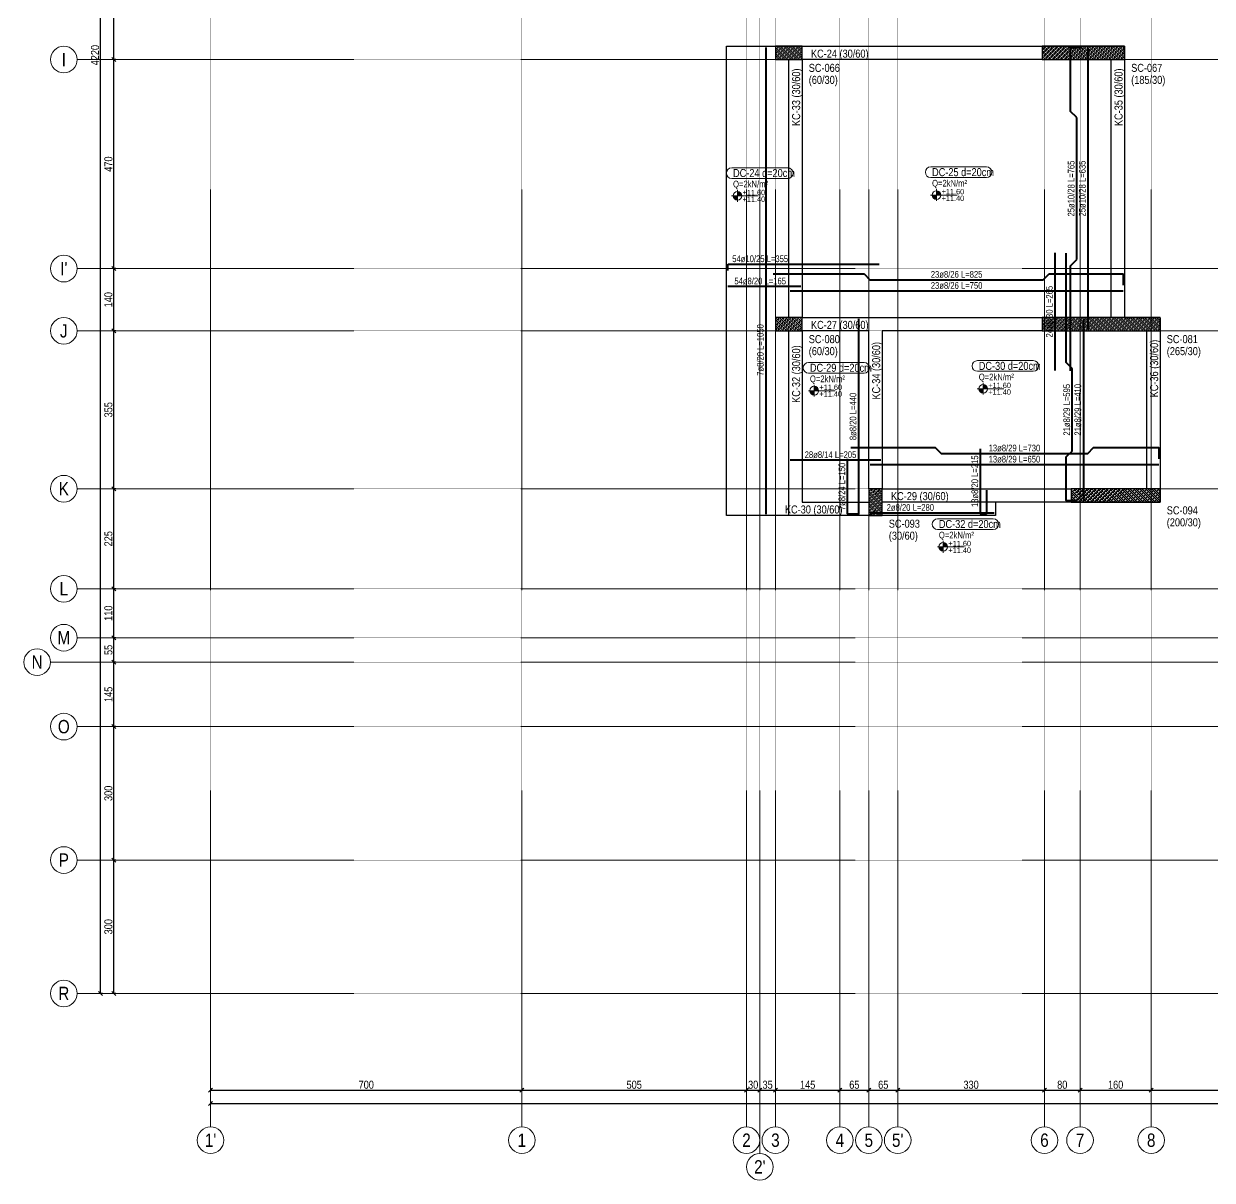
# Model space of a CAD drawing. Header units: millimetres. Extents: x 2439 to 10957, y 567 to 5865.
# Drawn here: x 2677 to 5349, y 567 to 3168 of the extents above; entities that cross this region are included whole.
import ezdxf
from ezdxf.enums import TextEntityAlignment as Align

# ---------------------------------------------------------------- set-up
doc = ezdxf.new("R2010")
doc.units = ezdxf.units.MM
doc.linetypes.add('DASHED', pattern=[0.75, 0.5, -0.25])
for name, color, linetype, lineweight in [('AKS BALONU (BEYKENT)', 7, 'Continuous', 20), ('AKS CIZGISI (BEYKENT)', 252, 'DASHED', 20), ('AKS OLCU (BEYKENT)', 200, 'Continuous', 20), ('AKS YAZISI (BEYKENT)', 3, 'Continuous', 20), ('DONATI (BEYKENT)', 4, 'Continuous', 40), ('DONATI YAZISI (BEYKENT)', 3, 'Continuous', 20), ('DOSEME ISMI (BEYKENT)', 9, 'Continuous', 20), ('DOSEME PAFTA (BEYKENT)', 3, 'Continuous', 20), ('KAT SINIRI (BEYKENT)', 41, 'Continuous', 25), ('KIRIS (BEYKENT)', 2, 'Continuous', 30), ('KIRIS ISMI (BEYKENT)', 40, 'Continuous', 20), ('KOLON (BEYKENT)', 3, 'Continuous', 30), ('KOLON ISMI (BEYKENT)', 91, 'Continuous', 20), ('KOT CIZGISI (BEYKENT)', 7, 'Continuous', 20), ('KOT YAZI (BEYKENT)', 7, 'Continuous', 20), ('TARAMA (BEYKENT)', 252, 'Continuous', 20), ('YUK YAZISI (BEYKENT)', 140, 'Continuous', 20)]:
    doc.layers.add(name, color=color, linetype=linetype, lineweight=lineweight)
doc.styles.add('DONATI YAZISI (BEYKENT)', font='')
doc.styles.add('YAZI (BEYKENT)', font='')
doc.styles.get('DONATI YAZISI (BEYKENT)').set_extended_font_data('Bahnschrift Light Condensed')
doc.styles.get('YAZI (BEYKENT)').set_extended_font_data('Bahnschrift Light Condensed')
doc.dimstyles.new('AKS_OLCU_100', dxfattribs={"dimtxt": 18, "dimasz": 4.5, "dimexe": 1.875, "dimexo": 4.5, "dimgap": 3, "dimtad": 1, "dimdec": 0, "dimrnd": 0.5, "dimzin": 12, "dimdsep": 46, "dimtxsty": 'YAZI (BEYKENT)', "dimtsz": 4.5, "dimcen": 0.09, "dimclrt": 7, "dimadec": 0, "dimazin": 0, "dimtfac": 1, "dimtdec": 4, "dimtix": 1, "dimtmove": 0, "dimatfit": 3, "dimfxl": 1, "dimtolj": 1, "dimtzin": 0, "dimarcsym": 0})
pattern_1 = [(45, (-125226.307, -4217.866), (-4.49012806, 4.49012806), []), (45, (-125221.817, -4217.866), (-4.49012806, 4.49012806), [3.175, -1.5875])]

# ---------------------------------------------------------------- blocks, each defined once
blk = doc.blocks.new('*D239')
at = {"layer": 'AKS OLCU (BEYKENT)', "color": 0, "lineweight": -2, "transparency": 16777216}
for p, q in [((3092.4, 735.4), (3101.4, 744.4)), ((3096.9, 744.4), (3096.9, 741.7)), ((3096.9, 739.9), (10536.9, 739.9)), ((10532.4, 735.4), (10541.4, 744.4)), ((10536.9, 744.4), (10536.9, 741.7))]:
    blk.add_line(p, q, dxfattribs=at)
at = {"layer": 'Defpoints', "color": 0, "transparency": 16777216}
for p in [(3096.9, 739.9), (10536.9, 739.9), (10536.9, 739.9)]:
    blk.add_point(p, dxfattribs=at)
at = {"layer": 'AKS OLCU (BEYKENT)', "color": 7, "transparency": 16777216, "insert": (6816.9, 752), "char_height": 18, "attachment_point": 5, "style": 'YAZI (BEYKENT)'}
blk.add_mtext('\\A1;7440', dxfattribs=at)
blk = doc.blocks.new('*D240')
at = {"layer": 'AKS OLCU (BEYKENT)', "color": 0, "lineweight": -2, "transparency": 16777216}
for p, q in [((3092.4, 765.4), (3101.4, 774.4)), ((3096.9, 774.4), (3096.9, 771.7)), ((3096.9, 769.9), (3796.9, 769.9)), ((3792.4, 765.4), (3801.4, 774.4)), ((3796.9, 774.4), (3796.9, 771.7))]:
    blk.add_line(p, q, dxfattribs=at)
at = {"layer": 'Defpoints', "color": 0, "transparency": 16777216}
for p in [(3096.9, 769.9), (3796.9, 769.9), (3796.9, 769.9)]:
    blk.add_point(p, dxfattribs=at)
at = {"layer": 'AKS OLCU (BEYKENT)', "color": 7, "transparency": 16777216, "insert": (3446.9, 782), "char_height": 18, "attachment_point": 5, "style": 'YAZI (BEYKENT)'}
blk.add_mtext('\\A1;700', dxfattribs=at)
blk = doc.blocks.new('*D241')
at = {"layer": 'AKS OLCU (BEYKENT)', "color": 0, "lineweight": -2, "transparency": 16777216}
for p, q in [((3792.4, 765.4), (3801.4, 774.4)), ((3796.9, 774.4), (3796.9, 771.7)), ((3796.9, 769.9), (4301.9, 769.9)), ((4297.4, 765.4), (4306.4, 774.4)), ((4301.9, 774.4), (4301.9, 771.7))]:
    blk.add_line(p, q, dxfattribs=at)
at = {"layer": 'Defpoints', "color": 0, "transparency": 16777216}
for p in [(3796.9, 769.9), (4301.9, 769.9), (4301.9, 769.9)]:
    blk.add_point(p, dxfattribs=at)
at = {"layer": 'AKS OLCU (BEYKENT)', "color": 7, "transparency": 16777216, "insert": (4049.4, 782), "char_height": 18, "attachment_point": 5, "style": 'YAZI (BEYKENT)'}
blk.add_mtext('\\A1;505', dxfattribs=at)
blk = doc.blocks.new('*D242')
at = {"layer": 'AKS OLCU (BEYKENT)', "color": 0, "lineweight": -2, "transparency": 16777216}
for p, q in [((4297.4, 765.4), (4306.4, 774.4)), ((4301.9, 774.4), (4301.9, 771.7)), ((4301.9, 769.9), (4331.9, 769.9)), ((4327.4, 765.4), (4336.4, 774.4)), ((4331.9, 774.4), (4331.9, 771.7))]:
    blk.add_line(p, q, dxfattribs=at)
at = {"layer": 'Defpoints', "color": 0, "transparency": 16777216}
for p in [(4301.9, 769.9), (4331.9, 769.9), (4331.9, 769.9)]:
    blk.add_point(p, dxfattribs=at)
at = {"layer": 'AKS OLCU (BEYKENT)', "color": 7, "transparency": 16777216, "insert": (4316.9, 782), "char_height": 18, "attachment_point": 5, "style": 'YAZI (BEYKENT)'}
blk.add_mtext('\\A1;30', dxfattribs=at)
blk = doc.blocks.new('*D243')
at = {"layer": 'AKS OLCU (BEYKENT)', "color": 0, "lineweight": -2, "transparency": 16777216}
for p, q in [((4327.4, 765.4), (4336.4, 774.4)), ((4331.9, 774.4), (4331.9, 771.7)), ((4331.9, 769.9), (4366.9, 769.9)), ((4362.4, 765.4), (4371.4, 774.4)), ((4366.9, 774.4), (4366.9, 771.7))]:
    blk.add_line(p, q, dxfattribs=at)
at = {"layer": 'Defpoints', "color": 0, "transparency": 16777216}
for p in [(4331.9, 769.9), (4366.9, 769.9), (4366.9, 769.9)]:
    blk.add_point(p, dxfattribs=at)
at = {"layer": 'AKS OLCU (BEYKENT)', "color": 7, "transparency": 16777216, "insert": (4349.4, 782), "char_height": 18, "attachment_point": 5, "style": 'YAZI (BEYKENT)'}
blk.add_mtext('\\A1;35', dxfattribs=at)
blk = doc.blocks.new('*D244')
at = {"layer": 'AKS OLCU (BEYKENT)', "color": 0, "lineweight": -2, "transparency": 16777216}
for p, q in [((4362.4, 765.4), (4371.4, 774.4)), ((4366.9, 774.4), (4366.9, 771.7)), ((4366.9, 769.9), (4511.9, 769.9)), ((4507.4, 765.4), (4516.4, 774.4)), ((4511.9, 774.4), (4511.9, 771.7))]:
    blk.add_line(p, q, dxfattribs=at)
at = {"layer": 'Defpoints', "color": 0, "transparency": 16777216}
for p in [(4366.9, 769.9), (4511.9, 769.9), (4511.9, 769.9)]:
    blk.add_point(p, dxfattribs=at)
at = {"layer": 'AKS OLCU (BEYKENT)', "color": 7, "transparency": 16777216, "insert": (4439.4, 782), "char_height": 18, "attachment_point": 5, "style": 'YAZI (BEYKENT)'}
blk.add_mtext('\\A1;145', dxfattribs=at)
blk = doc.blocks.new('*D245')
at = {"layer": 'AKS OLCU (BEYKENT)', "color": 0, "lineweight": -2, "transparency": 16777216}
for p, q in [((4507.4, 765.4), (4516.4, 774.4)), ((4511.9, 774.4), (4511.9, 771.7)), ((4511.9, 769.9), (4576.9, 769.9)), ((4572.4, 765.4), (4581.4, 774.4)), ((4576.9, 774.4), (4576.9, 771.7))]:
    blk.add_line(p, q, dxfattribs=at)
at = {"layer": 'Defpoints', "color": 0, "transparency": 16777216}
for p in [(4511.9, 769.9), (4576.9, 769.9), (4576.9, 769.9)]:
    blk.add_point(p, dxfattribs=at)
at = {"layer": 'AKS OLCU (BEYKENT)', "color": 7, "transparency": 16777216, "insert": (4544.4, 782), "char_height": 18, "attachment_point": 5, "style": 'YAZI (BEYKENT)'}
blk.add_mtext('\\A1;65', dxfattribs=at)
blk = doc.blocks.new('*D246')
at = {"layer": 'AKS OLCU (BEYKENT)', "color": 0, "lineweight": -2, "transparency": 16777216}
for p, q in [((4572.4, 765.4), (4581.4, 774.4)), ((4576.9, 774.4), (4576.9, 771.7)), ((4576.9, 769.9), (4641.9, 769.9)), ((4637.4, 765.4), (4646.4, 774.4)), ((4641.9, 774.4), (4641.9, 771.7))]:
    blk.add_line(p, q, dxfattribs=at)
at = {"layer": 'Defpoints', "color": 0, "transparency": 16777216}
for p in [(4576.9, 769.9), (4641.9, 769.9), (4641.9, 769.9)]:
    blk.add_point(p, dxfattribs=at)
at = {"layer": 'AKS OLCU (BEYKENT)', "color": 7, "transparency": 16777216, "insert": (4609.4, 782), "char_height": 18, "attachment_point": 5, "style": 'YAZI (BEYKENT)'}
blk.add_mtext('\\A1;65', dxfattribs=at)
blk = doc.blocks.new('*D247')
at = {"layer": 'AKS OLCU (BEYKENT)', "color": 0, "lineweight": -2, "transparency": 16777216}
for p, q in [((4637.4, 765.4), (4646.4, 774.4)), ((4641.9, 774.4), (4641.9, 771.7)), ((4641.9, 769.9), (4971.9, 769.9)), ((4967.4, 765.4), (4976.4, 774.4)), ((4971.9, 774.4), (4971.9, 771.7))]:
    blk.add_line(p, q, dxfattribs=at)
at = {"layer": 'Defpoints', "color": 0, "transparency": 16777216}
for p in [(4641.9, 769.9), (4971.9, 769.9), (4971.9, 769.9)]:
    blk.add_point(p, dxfattribs=at)
at = {"layer": 'AKS OLCU (BEYKENT)', "color": 7, "transparency": 16777216, "insert": (4806.9, 782), "char_height": 18, "attachment_point": 5, "style": 'YAZI (BEYKENT)'}
blk.add_mtext('\\A1;330', dxfattribs=at)
blk = doc.blocks.new('*D248')
at = {"layer": 'AKS OLCU (BEYKENT)', "color": 0, "lineweight": -2, "transparency": 16777216}
for p, q in [((4967.4, 765.4), (4976.4, 774.4)), ((4971.9, 774.4), (4971.9, 771.7)), ((4971.9, 769.9), (5051.9, 769.9)), ((5047.4, 765.4), (5056.4, 774.4)), ((5051.9, 774.4), (5051.9, 771.7))]:
    blk.add_line(p, q, dxfattribs=at)
at = {"layer": 'Defpoints', "color": 0, "transparency": 16777216}
for p in [(4971.9, 769.9), (5051.9, 769.9), (5051.9, 769.9)]:
    blk.add_point(p, dxfattribs=at)
at = {"layer": 'AKS OLCU (BEYKENT)', "color": 7, "transparency": 16777216, "insert": (5011.9, 782), "char_height": 18, "attachment_point": 5, "style": 'YAZI (BEYKENT)'}
blk.add_mtext('\\A1;80', dxfattribs=at)
blk = doc.blocks.new('*D249')
at = {"layer": 'AKS OLCU (BEYKENT)', "color": 0, "lineweight": -2, "transparency": 16777216}
for p, q in [((5047.4, 765.4), (5056.4, 774.4)), ((5051.9, 774.4), (5051.9, 771.7)), ((5051.9, 769.9), (5211.9, 769.9)), ((5207.4, 765.4), (5216.4, 774.4)), ((5211.9, 774.4), (5211.9, 771.7))]:
    blk.add_line(p, q, dxfattribs=at)
at = {"layer": 'Defpoints', "color": 0, "transparency": 16777216}
for p in [(5051.9, 769.9), (5211.9, 769.9), (5211.9, 769.9)]:
    blk.add_point(p, dxfattribs=at)
at = {"layer": 'AKS OLCU (BEYKENT)', "color": 7, "transparency": 16777216, "insert": (5131.9, 782), "char_height": 18, "attachment_point": 5, "style": 'YAZI (BEYKENT)'}
blk.add_mtext('\\A1;160', dxfattribs=at)
blk = doc.blocks.new('*D250')
at = {"layer": 'AKS OLCU (BEYKENT)', "color": 0, "lineweight": -2, "transparency": 16777216}
for p, q in [((5207.4, 765.4), (5216.4, 774.4)), ((5211.9, 774.4), (5211.9, 771.7)), ((5211.9, 769.9), (5596.9, 769.9)), ((5592.4, 765.4), (5601.4, 774.4)), ((5596.9, 774.4), (5596.9, 771.7))]:
    blk.add_line(p, q, dxfattribs=at)
at = {"layer": 'Defpoints', "color": 0, "transparency": 16777216}
for p in [(5211.9, 769.9), (5596.9, 769.9), (5596.9, 769.9)]:
    blk.add_point(p, dxfattribs=at)
at = {"layer": 'AKS OLCU (BEYKENT)', "color": 7, "transparency": 16777216, "insert": (5404.4, 782), "char_height": 18, "attachment_point": 5, "style": 'YAZI (BEYKENT)'}
blk.add_mtext('\\A1;385', dxfattribs=at)
blk = doc.blocks.new('*D275')
at = {"layer": 'AKS OLCU (BEYKENT)', "color": 0, "lineweight": -2, "transparency": 16777216}
for p, q in [((2853.9, 5202.9), (2844.9, 5211.9)), ((2849.4, 987.4), (2849.4, 5207.4)), ((2853.9, 5207.4), (2851.2, 5207.4)), ((2853.9, 982.9), (2844.9, 991.9)), ((2853.9, 987.4), (2851.2, 987.4))]:
    blk.add_line(p, q, dxfattribs=at)
at = {"layer": 'Defpoints', "color": 0, "transparency": 16777216}
for p in [(2849.4, 5207.4), (2849.4, 5207.4), (2849.4, 987.4)]:
    blk.add_point(p, dxfattribs=at)
at = {"layer": 'AKS OLCU (BEYKENT)', "color": 7, "transparency": 16777216, "insert": (2837.2, 3097.4), "char_height": 18, "attachment_point": 5, "rotation": 90, "style": 'YAZI (BEYKENT)'}
blk.add_mtext('\\A1;4220', dxfattribs=at)
blk = doc.blocks.new('*D276')
at = {"layer": 'AKS OLCU (BEYKENT)', "color": 0, "lineweight": -2, "transparency": 16777216}
for p, q in [((2883.9, 1282.9), (2874.9, 1291.9)), ((2879.4, 987.4), (2879.4, 1287.4)), ((2883.9, 1287.4), (2881.2, 1287.4)), ((2883.9, 982.9), (2874.9, 991.9)), ((2883.9, 987.4), (2881.2, 987.4))]:
    blk.add_line(p, q, dxfattribs=at)
at = {"layer": 'Defpoints', "color": 0, "transparency": 16777216}
for p in [(2879.4, 1287.4), (2879.4, 1287.4), (2879.4, 987.4)]:
    blk.add_point(p, dxfattribs=at)
at = {"layer": 'AKS OLCU (BEYKENT)', "color": 7, "transparency": 16777216, "insert": (2867.2, 1137.4), "char_height": 18, "attachment_point": 5, "rotation": 90, "style": 'YAZI (BEYKENT)'}
blk.add_mtext('\\A1;300', dxfattribs=at)
blk = doc.blocks.new('*D277')
at = {"layer": 'AKS OLCU (BEYKENT)', "color": 0, "lineweight": -2, "transparency": 16777216}
for p, q in [((2883.9, 1582.9), (2874.9, 1591.9)), ((2879.4, 1287.4), (2879.4, 1587.4)), ((2883.9, 1587.4), (2881.2, 1587.4)), ((2883.9, 1282.9), (2874.9, 1291.9)), ((2883.9, 1287.4), (2881.2, 1287.4))]:
    blk.add_line(p, q, dxfattribs=at)
at = {"layer": 'Defpoints', "color": 0, "transparency": 16777216}
for p in [(2879.4, 1587.4), (2879.4, 1587.4), (2879.4, 1287.4)]:
    blk.add_point(p, dxfattribs=at)
at = {"layer": 'AKS OLCU (BEYKENT)', "color": 7, "transparency": 16777216, "insert": (2867.2, 1437.4), "char_height": 18, "attachment_point": 5, "rotation": 90, "style": 'YAZI (BEYKENT)'}
blk.add_mtext('\\A1;300', dxfattribs=at)
blk = doc.blocks.new('*D278')
at = {"layer": 'AKS OLCU (BEYKENT)', "color": 0, "lineweight": -2, "transparency": 16777216}
for p, q in [((2883.9, 1727.9), (2874.9, 1736.9)), ((2879.4, 1587.4), (2879.4, 1732.4)), ((2883.9, 1732.4), (2881.2, 1732.4)), ((2883.9, 1582.9), (2874.9, 1591.9)), ((2883.9, 1587.4), (2881.2, 1587.4))]:
    blk.add_line(p, q, dxfattribs=at)
at = {"layer": 'Defpoints', "color": 0, "transparency": 16777216}
for p in [(2879.4, 1732.4), (2879.4, 1732.4), (2879.4, 1587.4)]:
    blk.add_point(p, dxfattribs=at)
at = {"layer": 'AKS OLCU (BEYKENT)', "color": 7, "transparency": 16777216, "insert": (2867.3, 1659.9), "char_height": 18, "attachment_point": 5, "rotation": 90, "style": 'YAZI (BEYKENT)'}
blk.add_mtext('\\A1;145', dxfattribs=at)
blk = doc.blocks.new('*D279')
at = {"layer": 'AKS OLCU (BEYKENT)', "color": 0, "lineweight": -2, "transparency": 16777216}
for p, q in [((2883.9, 1782.9), (2874.9, 1791.9)), ((2879.4, 1732.4), (2879.4, 1787.4)), ((2883.9, 1787.4), (2881.2, 1787.4)), ((2883.9, 1727.9), (2874.9, 1736.9)), ((2883.9, 1732.4), (2881.2, 1732.4))]:
    blk.add_line(p, q, dxfattribs=at)
at = {"layer": 'Defpoints', "color": 0, "transparency": 16777216}
for p in [(2879.4, 1787.4), (2879.4, 1787.4), (2879.4, 1732.4)]:
    blk.add_point(p, dxfattribs=at)
at = {"layer": 'AKS OLCU (BEYKENT)', "color": 7, "transparency": 16777216, "insert": (2867.3, 1759.9), "char_height": 18, "attachment_point": 5, "rotation": 90, "style": 'YAZI (BEYKENT)'}
blk.add_mtext('\\A1;55', dxfattribs=at)
blk = doc.blocks.new('*D280')
at = {"layer": 'AKS OLCU (BEYKENT)', "color": 0, "lineweight": -2, "transparency": 16777216}
for p, q in [((2883.9, 1892.9), (2874.9, 1901.9)), ((2879.4, 1787.4), (2879.4, 1897.4)), ((2883.9, 1897.4), (2881.2, 1897.4)), ((2883.9, 1782.9), (2874.9, 1791.9)), ((2883.9, 1787.4), (2881.2, 1787.4))]:
    blk.add_line(p, q, dxfattribs=at)
at = {"layer": 'Defpoints', "color": 0, "transparency": 16777216}
for p in [(2879.4, 1897.4), (2879.4, 1897.4), (2879.4, 1787.4)]:
    blk.add_point(p, dxfattribs=at)
at = {"layer": 'AKS OLCU (BEYKENT)', "color": 7, "transparency": 16777216, "insert": (2867.2, 1842.4), "char_height": 18, "attachment_point": 5, "rotation": 90, "style": 'YAZI (BEYKENT)'}
blk.add_mtext('\\A1;110', dxfattribs=at)
blk = doc.blocks.new('*D281')
at = {"layer": 'AKS OLCU (BEYKENT)', "color": 0, "lineweight": -2, "transparency": 16777216}
for p, q in [((2883.9, 2117.9), (2874.9, 2126.9)), ((2879.4, 1897.4), (2879.4, 2122.4)), ((2883.9, 2122.4), (2881.2, 2122.4)), ((2883.9, 1892.9), (2874.9, 1901.9)), ((2883.9, 1897.4), (2881.2, 1897.4))]:
    blk.add_line(p, q, dxfattribs=at)
at = {"layer": 'Defpoints', "color": 0, "transparency": 16777216}
for p in [(2879.4, 2122.4), (2879.4, 2122.4), (2879.4, 1897.4)]:
    blk.add_point(p, dxfattribs=at)
at = {"layer": 'AKS OLCU (BEYKENT)', "color": 7, "transparency": 16777216, "insert": (2867.2, 2009.9), "char_height": 18, "attachment_point": 5, "rotation": 90, "style": 'YAZI (BEYKENT)'}
blk.add_mtext('\\A1;225', dxfattribs=at)
blk = doc.blocks.new('*D282')
at = {"layer": 'AKS OLCU (BEYKENT)', "color": 0, "lineweight": -2, "transparency": 16777216}
for p, q in [((2883.9, 2472.9), (2874.9, 2481.9)), ((2879.4, 2122.4), (2879.4, 2477.4)), ((2883.9, 2477.4), (2881.2, 2477.4)), ((2883.9, 2117.9), (2874.9, 2126.9)), ((2883.9, 2122.4), (2881.2, 2122.4))]:
    blk.add_line(p, q, dxfattribs=at)
at = {"layer": 'Defpoints', "color": 0, "transparency": 16777216}
for p in [(2879.4, 2477.4), (2879.4, 2477.4), (2879.4, 2122.4)]:
    blk.add_point(p, dxfattribs=at)
at = {"layer": 'AKS OLCU (BEYKENT)', "color": 7, "transparency": 16777216, "insert": (2867.2, 2299.9), "char_height": 18, "attachment_point": 5, "rotation": 90, "style": 'YAZI (BEYKENT)'}
blk.add_mtext('\\A1;355', dxfattribs=at)
blk = doc.blocks.new('*D283')
at = {"layer": 'AKS OLCU (BEYKENT)', "color": 0, "lineweight": -2, "transparency": 16777216}
for p, q in [((2883.9, 2612.9), (2874.9, 2621.9)), ((2879.4, 2477.4), (2879.4, 2617.4)), ((2883.9, 2617.4), (2881.2, 2617.4)), ((2883.9, 2472.9), (2874.9, 2481.9)), ((2883.9, 2477.4), (2881.2, 2477.4))]:
    blk.add_line(p, q, dxfattribs=at)
at = {"layer": 'Defpoints', "color": 0, "transparency": 16777216}
for p in [(2879.4, 2617.4), (2879.4, 2617.4), (2879.4, 2477.4)]:
    blk.add_point(p, dxfattribs=at)
at = {"layer": 'AKS OLCU (BEYKENT)', "color": 7, "transparency": 16777216, "insert": (2867.2, 2547.4), "char_height": 18, "attachment_point": 5, "rotation": 90, "style": 'YAZI (BEYKENT)'}
blk.add_mtext('\\A1;140', dxfattribs=at)
blk = doc.blocks.new('*D284')
at = {"layer": 'AKS OLCU (BEYKENT)', "color": 0, "lineweight": -2, "transparency": 16777216}
for p, q in [((2883.9, 3082.9), (2874.9, 3091.9)), ((2879.4, 2617.4), (2879.4, 3087.4)), ((2883.9, 3087.4), (2881.2, 3087.4)), ((2883.9, 2612.9), (2874.9, 2621.9)), ((2883.9, 2617.4), (2881.2, 2617.4))]:
    blk.add_line(p, q, dxfattribs=at)
at = {"layer": 'Defpoints', "color": 0, "transparency": 16777216}
for p in [(2879.4, 3087.4), (2879.4, 3087.4), (2879.4, 2617.4)]:
    blk.add_point(p, dxfattribs=at)
at = {"layer": 'AKS OLCU (BEYKENT)', "color": 7, "transparency": 16777216, "insert": (2867.2, 2852.4), "char_height": 18, "attachment_point": 5, "rotation": 90, "style": 'YAZI (BEYKENT)'}
blk.add_mtext('\\A1;470', dxfattribs=at)
blk = doc.blocks.new('*D285')
at = {"layer": 'AKS OLCU (BEYKENT)', "color": 0, "lineweight": -2, "transparency": 16777216}
for p, q in [((2883.9, 3462.9), (2874.9, 3471.9)), ((2879.4, 3087.4), (2879.4, 3467.4)), ((2883.9, 3467.4), (2881.2, 3467.4)), ((2883.9, 3082.9), (2874.9, 3091.9)), ((2883.9, 3087.4), (2881.2, 3087.4))]:
    blk.add_line(p, q, dxfattribs=at)
at = {"layer": 'Defpoints', "color": 0, "transparency": 16777216}
for p in [(2879.4, 3467.4), (2879.4, 3467.4), (2879.4, 3087.4)]:
    blk.add_point(p, dxfattribs=at)
at = {"layer": 'AKS OLCU (BEYKENT)', "color": 7, "transparency": 16777216, "insert": (2867.2, 3277.4), "char_height": 18, "attachment_point": 5, "rotation": 90, "style": 'YAZI (BEYKENT)'}
blk.add_mtext('\\A1;380', dxfattribs=at)

msp = doc.modelspace()

# ---------------------------------------------------------------- hatches: boundary and pattern name
at = {"layer": 'KOT CIZGISI (BEYKENT)', "true_color": 0x000000}
h = msp.add_hatch(color=18, dxfattribs=at)
h.dxf.hatch_style = 1
h.paths.add_polyline_path([(4281.5, 2780.9), (4271.7, 2780.9, 0.414214), (4281.5, 2771.1)])
h = msp.add_hatch(color=18, dxfattribs=at)
h.dxf.hatch_style = 1
h.paths.add_polyline_path([(4281.5, 2790.7), (4281.5, 2780.9), (4291.2, 2780.9, 0.414214)])
h = msp.add_hatch(color=18, dxfattribs=at)
h.dxf.hatch_style = 1
h.paths.add_polyline_path([(4729, 2782.8), (4719.2, 2782.8, 0.414214), (4729, 2773.1)])
h = msp.add_hatch(color=18, dxfattribs=at)
h.dxf.hatch_style = 1
h.paths.add_polyline_path([(4729, 2792.6), (4729, 2782.8), (4738.7, 2782.8, 0.414214)])
h = msp.add_hatch(color=18, dxfattribs=at)
h.dxf.hatch_style = 1
h.paths.add_polyline_path([(4454.3, 2352.7), (4454.3, 2342.9), (4464.1, 2342.9, 0.414214)])
h = msp.add_hatch(color=18, dxfattribs=at)
h.dxf.hatch_style = 1
h.paths.add_polyline_path([(4834, 2357), (4834, 2347.2), (4843.7, 2347.2, 0.414214)])
h = msp.add_hatch(color=18, dxfattribs=at)
h.dxf.hatch_style = 1
h.paths.add_polyline_path([(4454.3, 2342.9), (4444.5, 2342.9, 0.414214), (4454.3, 2333.2)])
h = msp.add_hatch(color=18, dxfattribs=at)
h.dxf.hatch_style = 1
h.paths.add_polyline_path([(4834, 2347.2), (4824.2, 2347.2, 0.414214), (4834, 2337.4)])
h = msp.add_hatch(color=18, dxfattribs=at)
h.dxf.hatch_style = 1
h.paths.add_polyline_path([(4744.3, 1991.6), (4734.5, 1991.6, 0.414214), (4744.3, 1981.8)])
h = msp.add_hatch(color=18, dxfattribs=at)
h.dxf.hatch_style = 1
h.paths.add_polyline_path([(4744.3, 2001.4), (4744.3, 1991.6), (4754.1, 1991.6, 0.414214)])
at = {"layer": 'TARAMA (BEYKENT)'}
h = msp.add_hatch(dxfattribs=at)
h.set_pattern_fill('ANSI33', color=256, style=0)
h.set_pattern_definition(pattern_1)
h.paths.add_polyline_path([(4366.9, 3087.4), (4426.9, 3087.4), (4426.9, 3117.4), (4366.9, 3117.4)], flags=16)
h = msp.add_hatch(dxfattribs=at)
h.set_pattern_fill('ANSI33', color=256, style=0)
h.set_pattern_definition(pattern_1)
h.paths.add_polyline_path([(4966.9, 3087.4), (5151.9, 3087.4), (5151.9, 3117.4), (4966.9, 3117.4)], flags=16)
h = msp.add_hatch(dxfattribs=at)
h.set_pattern_fill('ANSI33', color=256, style=0)
h.set_pattern_definition(pattern_1)
h.paths.add_polyline_path([(4366.9, 2477.4), (4426.9, 2477.4), (4426.9, 2507.4), (4366.9, 2507.4)], flags=16)
h = msp.add_hatch(dxfattribs=at)
h.set_pattern_fill('ANSI33', color=256, style=0)
h.set_pattern_definition(pattern_1)
h.paths.add_polyline_path([(4966.9, 2477.4), (5231.9, 2477.4), (5231.9, 2507.4), (4966.9, 2507.4)], flags=16)
h = msp.add_hatch(dxfattribs=at)
h.set_pattern_fill('ANSI33', color=256, style=0)
h.set_pattern_definition(pattern_1)
h.paths.add_polyline_path([(4576.9, 2062.4), (4606.9, 2062.4), (4606.9, 2122.4), (4576.9, 2122.4)], flags=16)
h = msp.add_hatch(dxfattribs=at)
h.set_pattern_fill('ANSI33', color=256, style=0)
h.set_pattern_definition(pattern_1)
h.paths.add_polyline_path([(5031.9, 2092.4), (5231.9, 2092.4), (5231.9, 2122.4), (5031.9, 2122.4)], flags=16)

# ---------------------------------------------------------------- linework, layer by layer
at = {"layer": 'AKS BALONU (BEYKENT)'}
for centre in [(2766.9, 3087.4), (2766.9, 2617.4), (2766.9, 2477.4), (2766.9, 2122.4), (2766.9, 1897.4), (2766.9, 1787.4), (2706.9, 1732.4), (2766.9, 1587.4), (2766.9, 1287.4), (2766.9, 987.4), (3096.9, 657.4), (3796.9, 657.4), (4301.9, 657.4), (4366.9, 657.4), (4511.9, 657.4), (4576.9, 657.4), (4641.9, 657.4), (4971.9, 657.4), (5051.9, 657.4), (5211.9, 657.4), (4331.9, 597.4)]:
    msp.add_circle(centre, 30, dxfattribs=at)
at = {"layer": 'AKS CIZGISI (BEYKENT)', "color": 175, "true_color": 0x4554a5}
for p, q in [((4331.9, 627.4), (4331.9, 5567.4)), ((3096.9, 687.4), (3096.9, 5507.4)), ((4641.9, 687.4), (4641.9, 5507.4)), ((2796.9, 2617.4), (10836.9, 2617.4))]:
    msp.add_line(p, q, dxfattribs=at)
at = {"layer": 'AKS CIZGISI (BEYKENT)'}
for p, q in [((3796.9, 687.4), (3796.9, 5507.4)), ((4301.9, 687.4), (4301.9, 5507.4)), ((4366.9, 687.4), (4366.9, 5507.4)), ((4511.9, 687.4), (4511.9, 5507.4)), ((4576.9, 687.4), (4576.9, 5507.4)), ((4971.9, 687.4), (4971.9, 5507.4)), ((5051.9, 687.4), (5051.9, 5507.4)), ((5211.9, 687.4), (5211.9, 5507.4)), ((2796.9, 3087.4), (10836.9, 3087.4)), ((2796.9, 2477.4), (10836.9, 2477.4)), ((2796.9, 2122.4), (10836.9, 2122.4)), ((2796.9, 1897.4), (10836.9, 1897.4)), ((2796.9, 1787.4), (10836.9, 1787.4)), ((2736.9, 1732.4), (10896.9, 1732.4)), ((2796.9, 1587.4), (10836.9, 1587.4)), ((2796.9, 1287.4), (10836.9, 1287.4)), ((2796.9, 987.4), (10836.9, 987.4))]:
    msp.add_line(p, q, dxfattribs=at)
at = {"layer": 'DONATI (BEYKENT)'}
for points in [[(4345.4, 3114.4), (4345.4, 2065.4)], [(5069.4, 3114.4), (5069.4, 2480.4)], [(4995.4, 2652.9), (4995.4, 2388.1)], [(4423.9, 2577), (4259.9, 2577)], [(5148.9, 2567), (4399.9, 2567)], [(4553.9, 2504.4), (4553.9, 2065.4)], [(5059.4, 2504.4), (5059.4, 2095.4)], [(4603.9, 2186.4), (4399.9, 2186.4)], [(5228.9, 2176.4), (4579.9, 2176.4)], [(4858.9, 2067.8), (4579.9, 2067.8)]]:
    msp.add_lwpolyline(points, dxfattribs=at)
for points in [[(5030.4, 2387.6), (5030.4, 2622.7, -0.198912), (5030.8, 2623.8), (5043.9, 2636.9, 0.198912), (5044.4, 2638), (5044.4, 2956.7, 0.198912), (5043.9, 2957.8), (5030.8, 2970.9, -0.198912), (5030.4, 2972), (5030.4, 3112.9, -0.414214), (5031.9, 3114.4), (5056.4, 3114.4)], [(5046.4, 2095.4), (5021.9, 2095.4, -0.414214), (5020.4, 2096.9), (5020.4, 2192.7, -0.198912), (5020.8, 2193.8), (5033.9, 2206.9, 0.198912), (5034.4, 2208), (5034.4, 2391.7, 0.198912), (5033.9, 2392.8), (5020.8, 2405.9, -0.198912), (5020.4, 2407), (5020.4, 2652.4)], [(4259.9, 2613), (4259.9, 2625.5, -0.414214), (4261.4, 2627), (4600.6, 2627)], [(4362.1, 2606), (4565.3, 2606, -0.198912), (4566.3, 2605.5), (4579.4, 2592.4, 0.198912), (4580.5, 2592), (4968.3, 2592, 0.198912), (4969.3, 2592.4), (4982.4, 2605.5, -0.198912), (4983.5, 2606), (5147.4, 2606, -0.414214), (5148.9, 2604.5), (5148.9, 2580)], [(4536.4, 2215.4), (4725.3, 2215.4, -0.198912), (4726.3, 2215), (4739.4, 2201.9, 0.198912), (4740.5, 2201.4), (5068.3, 2201.4, 0.198912), (5069.3, 2201.9), (5082.4, 2215, -0.198912), (5083.5, 2215.4), (5227.4, 2215.4, -0.414214), (5228.9, 2213.9), (5228.9, 2189.4)], [(4841.8, 2119.4), (4841.8, 2066.9, -0.414214), (4840.3, 2065.4), (4829.3, 2065.4, -0.414214), (4827.8, 2066.9), (4827.8, 2212.1)], [(4554.9, 2065.4), (4530.4, 2065.4, -0.414214), (4528.9, 2066.9), (4528.9, 2189.6)]]:
    msp.add_lwpolyline(points, format="xyb", dxfattribs=at)
at = {"layer": 'DOSEME PAFTA (BEYKENT)'}
for points in [[(4268.7, 2844.1), (4394.9, 2844.1, -1), (4394.9, 2820.1), (4268.7, 2820.1, -1)], [(4716.2, 2846.1), (4841.7, 2846.1, -1), (4841.7, 2822.1), (4716.2, 2822.1, -1)], [(4441.5, 2406.2), (4566.6, 2406.2, -1), (4566.6, 2382.2), (4441.5, 2382.2, -1)], [(4821.2, 2410.5), (4946.8, 2410.5, -1), (4946.8, 2386.5), (4821.2, 2386.5, -1)], [(4731.5, 2054.8), (4856.8, 2054.8, -1), (4856.8, 2030.8), (4731.5, 2030.8, -1)]]:
    msp.add_lwpolyline(points, format="xyb", close=True, dxfattribs=at)
at = {"layer": 'KAT SINIRI (BEYKENT)'}
msp.add_lwpolyline([(4256.9, 3117.4), (5151.9, 3117.4), (5151.9, 2507.4), (5231.9, 2506.4), (5231.9, 2092.4), (4861.9, 2092.4), (4861.9, 2062.4), (4256.9, 2062.4)], close=True, dxfattribs=at)
at = {"layer": 'KIRIS (BEYKENT)'}
for p, q in [((4426.9, 3117.4), (4966.9, 3117.4)), ((4396.9, 2507.4), (4396.9, 3087.4)), ((4966.9, 3087.4), (4426.9, 3087.4)), ((4426.9, 3087.4), (4426.9, 2507.4)), ((5121.9, 2507.4), (5121.9, 3087.4)), ((5151.9, 3087.4), (5151.9, 2507.4)), ((4426.9, 2507.4), (4966.9, 2507.4)), ((4396.9, 2062.4), (4396.9, 2477.4)), ((4576.9, 2477.4), (4426.9, 2477.4)), ((4426.9, 2477.4), (4426.9, 2092.4)), ((4576.9, 2122.4), (4576.9, 2477.4)), ((4606.9, 2477.4), (4606.9, 2122.4)), ((4966.9, 2477.4), (4606.9, 2477.4)), ((5201.9, 2122.4), (5201.9, 2477.4)), ((5231.9, 2477.4), (5231.9, 2122.4)), ((4606.9, 2122.4), (5031.9, 2122.4)), ((4426.9, 2092.4), (4576.9, 2092.4)), ((5031.9, 2092.4), (4606.9, 2092.4)), ((4576.9, 2062.4), (4396.9, 2062.4))]:
    msp.add_line(p, q, dxfattribs=at)
at = {"layer": 'KOLON (BEYKENT)'}
for points in [[(4366.9, 3087.4), (4426.9, 3087.4), (4426.9, 3117.4), (4366.9, 3117.4)], [(4966.9, 3087.4), (5151.9, 3087.4), (5151.9, 3117.4), (4966.9, 3117.4)], [(4366.9, 2477.4), (4426.9, 2477.4), (4426.9, 2507.4), (4366.9, 2507.4)], [(4966.9, 2477.4), (5231.9, 2477.4), (5231.9, 2507.4), (4966.9, 2507.4)], [(4576.9, 2062.4), (4606.9, 2062.4), (4606.9, 2122.4), (4576.9, 2122.4)], [(5031.9, 2092.4), (5231.9, 2092.4), (5231.9, 2122.4), (5031.9, 2122.4)]]:
    msp.add_lwpolyline(points, close=True, dxfattribs=at)
at = {"layer": 'KOT CIZGISI (BEYKENT)'}
for p, q in [((4268.4, 2780.9), (4328.4, 2780.9)), ((4281.5, 2794), (4281.5, 2767.9)), ((4715.9, 2782.8), (4775.9, 2782.8)), ((4729, 2795.9), (4729, 2769.8)), ((4454.3, 2356), (4454.3, 2329.9)), ((4834, 2360.3), (4834, 2334.2)), ((4441.3, 2342.9), (4501.3, 2342.9)), ((4820.9, 2347.2), (4880.9, 2347.2)), ((4744.3, 2004.6), (4744.3, 1978.5)), ((4731.3, 1991.6), (4791.3, 1991.6))]:
    msp.add_line(p, q, dxfattribs=at)
for centre in [(4281.5, 2780.9), (4729, 2782.8), (4454.3, 2342.9), (4834, 2347.2), (4744.3, 1991.6)]:
    msp.add_circle(centre, 9.78, dxfattribs=at)

# ---------------------------------------------------------------- texts
at = {"layer": 'AKS YAZISI (BEYKENT)', "style": 'YAZI (BEYKENT)'}
for s, p in [('I', (2766.9, 3087.4)), ("I'", (2766.9, 2617.4)), ('J', (2766.9, 2477.4)), ('K', (2766.9, 2122.4)), ('L', (2766.9, 1897.4)), ('M', (2766.9, 1787.4)), ('N', (2706.9, 1732.4)), ('O', (2766.9, 1587.4)), ('P', (2766.9, 1287.4)), ('R', (2766.9, 987.4)), ("1'", (3096.9, 657.4)), ('1', (3796.9, 657.4)), ('2', (4301.9, 657.4)), ('3', (4366.9, 657.4)), ('4', (4511.9, 657.4)), ('5', (4576.9, 657.4)), ("5'", (4641.9, 657.4)), ('6', (4971.9, 657.4)), ('7', (5051.9, 657.4)), ('8', (5211.9, 657.4)), ("2'", (4331.9, 597.4))]:
    msp.add_text(s, height=30, dxfattribs=at).set_placement(p, align=Align.MIDDLE_CENTER)
at = {"layer": 'DONATI YAZISI (BEYKENT)', "style": 'DONATI YAZISI (BEYKENT)'}
for s, p in [('25ø10/28 L=765', (5031.9, 2797.4)), ('25ø10/28 L=635', (5056.9, 2797.4)), ('24ø8/30 L=265', (4982.9, 2520.5)), ('7ø8/20 L=1050', (4332.9, 2434.4)), ('21ø8/29 L=595', (5021.9, 2299.9)), ('21ø8/29 L=410', (5046.9, 2299.9)), ('8ø8/20 L=440', (4541.4, 2284.9)), ('13ø8/20 L=215', (4815.3, 2139.2)), ('7ø8/24 L=150', (4516.4, 2127.5))]:
    msp.add_text(s, height=15, rotation=90, dxfattribs=at).set_placement(p, align=Align.MIDDLE_CENTER)
for s, p in [('54ø10/25 L=355', (4332.7, 2639.5)), ('54ø8/20 L=165', (4332.7, 2589.5)), ('23ø8/26 L=825', (4774.4, 2604.5)), ('23ø8/26 L=750', (4774.4, 2579.5)), ('13ø8/29 L=730', (4904.4, 2213.9)), ('28ø8/14 L=205', (4490.8, 2198.9)), ('13ø8/29 L=650', (4904.4, 2188.9)), ('2ø8/20 L=280', (4670.3, 2080.3))]:
    msp.add_text(s, height=15, dxfattribs=at).set_placement(p, align=Align.MIDDLE_CENTER)
at = {"layer": 'DOSEME ISMI (BEYKENT)', "style": 'YAZI (BEYKENT)'}
for s, p in [('DC-24 d=20cm', (4271.7, 2817.9)), ('DC-25 d=20cm', (4719.2, 2819.9)), ('DC-30 d=20cm', (4824.2, 2384.2)), ('DC-29 d=20cm', (4444.5, 2380)), ('DC-32 d=20cm', (4734.5, 2028.6))]:
    msp.add_text(s, height=18, dxfattribs=at).set_placement(p, align=Align.BOTTOM_LEFT)
at = {"layer": 'KIRIS ISMI (BEYKENT)', "style": 'YAZI (BEYKENT)'}
for s, p in [('KC-24 (30/60)', (4446.9, 3086.4)), ('KC-27 (30/60)', (4446.9, 2476.4)), ('KC-29 (30/60)', (4626.9, 2091.4)), ('KC-30 (30/60)', (4388.3, 2061.4))]:
    msp.add_text(s, height=18, dxfattribs=at).set_placement(p, align=Align.BOTTOM_LEFT)
for s, p in [('KC-33 (30/60)', (4427.9, 3067.4)), ('KC-35 (30/60)', (5152.9, 3067.4)), ('KC-32 (30/60)', (4427.9, 2444.9)), ('KC-34 (30/60)', (4607.9, 2452.4)), ('KC-36 (30/60)', (5232.9, 2457.4))]:
    msp.add_text(s, height=18, rotation=90, dxfattribs=at).set_placement(p, align=Align.BOTTOM_RIGHT)
at = {"layer": 'KOLON ISMI (BEYKENT)', "style": 'YAZI (BEYKENT)'}
for s, p in [('SC-066', (4441.9, 3054.4)), ('SC-067', (5166.9, 3054.4)), ('(60/30)', (4441.9, 3027.4)), ('(185/30)', (5166.9, 3027.4)), ('SC-080', (4441.9, 2444.4)), ('SC-081', (5246.9, 2444.4)), ('(60/30)', (4441.9, 2417.4)), ('(265/30)', (5246.9, 2417.4)), ('SC-094', (5246.9, 2059.4)), ('SC-093', (4621.9, 2029.4)), ('(200/30)', (5246.9, 2032.4)), ('(30/60)', (4621.9, 2002.4))]:
    msp.add_text(s, height=18, dxfattribs=at).set_placement(p, align=Align.BOTTOM_LEFT)
at = {"layer": 'KOT YAZI (BEYKENT)', "style": 'YAZI (BEYKENT)'}
for s, p in [('+11.60', (4293.2, 2778.9)), ('+11.40', (4293.2, 2763.9)), ('+11.60', (4740.7, 2780.9)), ('+11.40', (4740.7, 2765.9)), ('+11.60', (4466, 2341)), ('+11.60', (4845.7, 2345.2)), ('+11.40', (4466, 2326)), ('+11.40', (4845.7, 2330.2)), ('+11.60', (4756, 1989.6)), ('+11.40', (4756, 1974.6))]:
    msp.add_text(s, height=12, dxfattribs=at).set_placement(p, align=Align.BOTTOM_LEFT)
at = {"layer": 'YUK YAZISI (BEYKENT)', "style": 'YAZI (BEYKENT)'}
for p in [(4271.7, 2795.4), (4719.2, 2797.4), (4824.2, 2361.7), (4444.5, 2357.5), (4734.5, 2006.1)]:
    msp.add_text('Q=2kN/m²', height=15, dxfattribs=at).set_placement(p, align=Align.BOTTOM_LEFT)

# ---------------------------------------------------------------- dimensions: what is measured, and where the dimension line sits
at = {"layer": 'AKS OLCU (BEYKENT)'}
for p1, p2, picture, middle in [((2849.4, 987.4), (2849.4, 5207.4), '*D275', (2837.2, 3097.4)), ((2879.4, 3087.4), (2879.4, 3467.4), '*D285', (2867.2, 3277.4)), ((2879.4, 2617.4), (2879.4, 3087.4), '*D284', (2867.2, 2852.4)), ((2879.4, 2477.4), (2879.4, 2617.4), '*D283', (2867.2, 2547.4)), ((2879.4, 2122.4), (2879.4, 2477.4), '*D282', (2867.2, 2299.9)), ((2879.4, 1897.4), (2879.4, 2122.4), '*D281', (2867.2, 2009.9)), ((2879.4, 1787.4), (2879.4, 1897.4), '*D280', (2867.2, 1842.4)), ((2879.4, 1732.4), (2879.4, 1787.4), '*D279', (2867.3, 1759.9)), ((2879.4, 1587.4), (2879.4, 1732.4), '*D278', (2867.3, 1659.9)), ((2879.4, 1287.4), (2879.4, 1587.4), '*D277', (2867.2, 1437.4)), ((2879.4, 987.4), (2879.4, 1287.4), '*D276', (2867.2, 1137.4)), ((3096.9, 769.9), (3796.9, 769.9), '*D240', (3446.9, 782)), ((3796.9, 769.9), (4301.9, 769.9), '*D241', (4049.4, 782)), ((4301.9, 769.9), (4331.9, 769.9), '*D242', (4316.9, 782)), ((4331.9, 769.9), (4366.9, 769.9), '*D243', (4349.4, 782)), ((4366.9, 769.9), (4511.9, 769.9), '*D244', (4439.4, 782)), ((4511.9, 769.9), (4576.9, 769.9), '*D245', (4544.4, 782)), ((4576.9, 769.9), (4641.9, 769.9), '*D246', (4609.4, 782)), ((4641.9, 769.9), (4971.9, 769.9), '*D247', (4806.9, 782)), ((4971.9, 769.9), (5051.9, 769.9), '*D248', (5011.9, 782)), ((5051.9, 769.9), (5211.9, 769.9), '*D249', (5131.9, 782)), ((5211.9, 769.9), (5596.9, 769.9), '*D250', (5404.4, 782)), ((3096.9, 739.9), (10536.9, 739.9), '*D239', (6816.9, 752))]:
    dim = msp.add_aligned_dim(p1=p1, p2=p2, distance=0, dimstyle='AKS_OLCU_100', dxfattribs=at)
    dim.commit()
    dim.dimension.update_dxf_attribs({"geometry": picture, "text_midpoint": middle})

doc.saveas('drawing.dxf')
